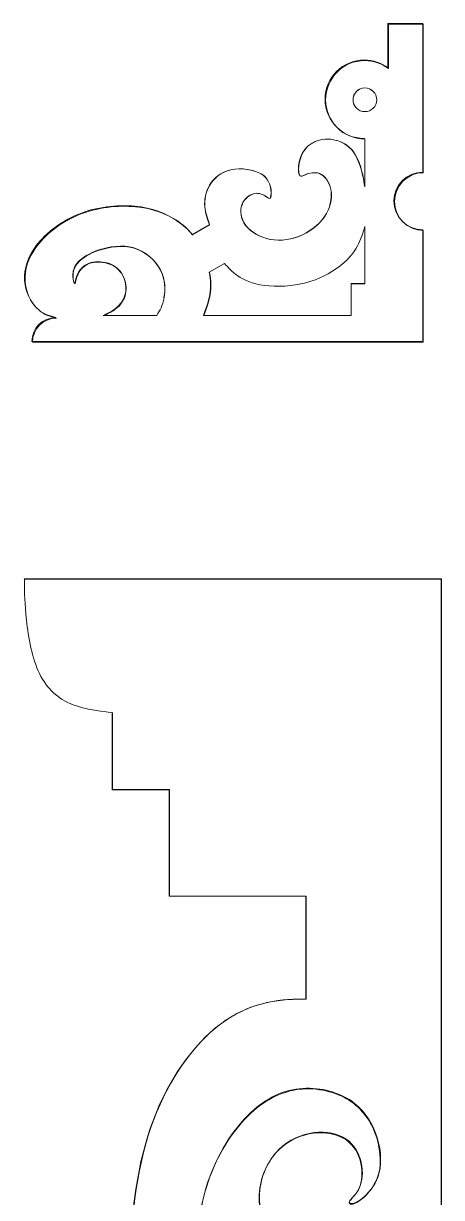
# Model space of a CAD drawing. Header units: centimetres. Extents: x -9.9 to 31.1, y -6.7 to 14.3.
# Drawn here: x 7.18 to 9.27, y 6.61 to 12.47 of the extents above; entities that cross this region are included whole.
import ezdxf

# ---------------------------------------------------------------- set-up
doc = ezdxf.new("R2010")
doc.units = ezdxf.units.CM
doc.header["$MEASUREMENT"] = 0
doc.layers.add('Layer 1', color=7, linetype='Continuous')

msp = doc.modelspace()

# ---------------------------------------------------------------- linework, layer by layer
at = {"layer": 'Layer 1', "lineweight": 9}
msp.add_ellipse((8.882, 12.086), major_axis=(0, 0.059), ratio=1, dxfattribs=at)
for points, knots in [([(8.882, 11.89), (8.882, 11.89), (8.882, 11.652), (8.882, 11.652), (8.882, 11.652), (8.877, 11.688), (8.869, 11.722), (8.861, 11.75), (8.861, 11.75), (8.841, 11.813), (8.815, 11.846), (8.781, 11.866), (8.781, 11.866), (8.747, 11.886), (8.705, 11.894), (8.669, 11.888), (8.669, 11.888), (8.633, 11.882), (8.602, 11.863), (8.583, 11.838), (8.583, 11.838), (8.563, 11.813), (8.555, 11.782), (8.552, 11.757), (8.552, 11.757), (8.549, 11.732), (8.552, 11.713), (8.558, 11.707), (8.558, 11.707), (8.563, 11.7), (8.571, 11.706), (8.588, 11.713), (8.588, 11.713), (8.605, 11.72), (8.632, 11.727), (8.656, 11.718), (8.656, 11.718), (8.68, 11.708), (8.702, 11.682), (8.711, 11.645), (8.711, 11.645), (8.72, 11.608), (8.715, 11.562), (8.691, 11.519), (8.691, 11.519), (8.667, 11.476), (8.622, 11.436), (8.571, 11.412), (8.571, 11.412), (8.52, 11.388), (8.462, 11.38), (8.41, 11.389), (8.41, 11.389), (8.358, 11.399), (8.313, 11.426), (8.287, 11.459), (8.287, 11.459), (8.262, 11.492), (8.257, 11.532), (8.268, 11.562), (8.268, 11.562), (8.279, 11.592), (8.307, 11.613), (8.331, 11.618), (8.331, 11.618), (8.355, 11.623), (8.376, 11.611), (8.388, 11.603), (8.388, 11.603), (8.401, 11.595), (8.405, 11.59), (8.409, 11.595), (8.409, 11.595), (8.413, 11.599), (8.416, 11.613), (8.413, 11.637), (8.413, 11.637), (8.41, 11.661), (8.4, 11.694), (8.364, 11.716), (8.364, 11.716), (8.327, 11.738), (8.263, 11.748), (8.213, 11.737), (8.213, 11.737), (8.163, 11.726), (8.128, 11.695), (8.107, 11.66), (8.107, 11.66), (8.086, 11.625), (8.08, 11.586), (8.083, 11.552), (8.083, 11.552), (8.085, 11.519), (8.096, 11.492), (8.106, 11.464), (8.106, 11.464), (8.106, 11.464), (8.019, 11.414), (8.019, 11.414), (8.019, 11.414), (7.997, 11.441), (7.972, 11.465), (7.94, 11.485), (7.94, 11.485), (7.888, 11.519), (7.819, 11.547), (7.732, 11.555), (7.732, 11.555), (7.645, 11.563), (7.54, 11.552), (7.448, 11.514), (7.448, 11.514), (7.356, 11.476), (7.276, 11.411), (7.231, 11.346), (7.231, 11.346), (7.186, 11.281), (7.176, 11.217), (7.184, 11.163), (7.184, 11.163), (7.193, 11.109), (7.22, 11.065), (7.249, 11.04), (7.249, 11.04), (7.278, 11.014), (7.308, 11.007), (7.338, 10.999), (7.338, 10.999), (7.272, 10.999), (7.218, 10.945), (7.218, 10.879), (7.218, 10.879), (7.218, 10.879), (9.171, 10.879), (9.171, 10.879), (9.171, 10.879), (9.171, 10.879), (9.171, 11.437), (9.171, 11.437), (9.171, 11.437), (9.091, 11.437), (9.027, 11.502), (9.027, 11.581), (9.027, 11.581), (9.027, 11.661), (9.092, 11.725), (9.171, 11.725), (9.171, 11.725), (9.171, 11.725), (9.171, 12.467), (9.171, 12.467), (9.171, 12.467), (9.171, 12.467), (8.997, 12.467), (8.997, 12.467), (8.997, 12.467), (8.997, 12.467), (8.997, 12.245), (8.997, 12.245), (8.997, 12.245), (8.964, 12.27), (8.923, 12.285), (8.879, 12.285), (8.879, 12.285), (8.771, 12.285), (8.683, 12.197), (8.683, 12.089), (8.683, 12.089), (8.683, 11.981), (8.771, 11.893), (8.879, 11.893), (8.879, 11.893), (8.879, 11.893), (8.882, 11.89), (8.882, 11.89)], [0, 0, 0, 0, 0.0222222, 0.0222222, 0.0222222, 0.0222222, 0.0444444, 0.0444444, 0.0444444, 0.0444444, 0.0666667, 0.0666667, 0.0666667, 0.0666667, 0.0888889, 0.0888889, 0.0888889, 0.0888889, 0.1111111, 0.1111111, 0.1111111, 0.1111111, 0.1333333, 0.1333333, 0.1333333, 0.1333333, 0.1555556, 0.1555556, 0.1555556, 0.1555556, 0.1777778, 0.1777778, 0.1777778, 0.1777778, 0.2, 0.2, 0.2, 0.2, 0.2222222, 0.2222222, 0.2222222, 0.2222222, 0.2444444, 0.2444444, 0.2444444, 0.2444444, 0.2666667, 0.2666667, 0.2666667, 0.2666667, 0.2888889, 0.2888889, 0.2888889, 0.2888889, 0.3111111, 0.3111111, 0.3111111, 0.3111111, 0.3333333, 0.3333333, 0.3333333, 0.3333333, 0.3555556, 0.3555556, 0.3555556, 0.3555556, 0.3777778, 0.3777778, 0.3777778, 0.3777778, 0.4, 0.4, 0.4, 0.4, 0.4222222, 0.4222222, 0.4222222, 0.4222222, 0.4444444, 0.4444444, 0.4444444, 0.4444444, 0.4666667, 0.4666667, 0.4666667, 0.4666667, 0.4888889, 0.4888889, 0.4888889, 0.4888889, 0.5111111, 0.5111111, 0.5111111, 0.5111111, 0.5333333, 0.5333333, 0.5333333, 0.5333333, 0.5555556, 0.5555556, 0.5555556, 0.5555556, 0.5777778, 0.5777778, 0.5777778, 0.5777778, 0.6, 0.6, 0.6, 0.6, 0.6222222, 0.6222222, 0.6222222, 0.6222222, 0.6444444, 0.6444444, 0.6444444, 0.6444444, 0.6666667, 0.6666667, 0.6666667, 0.6666667, 0.6888889, 0.6888889, 0.6888889, 0.6888889, 0.7111111, 0.7111111, 0.7111111, 0.7111111, 0.7333333, 0.7333333, 0.7333333, 0.7333333, 0.7555556, 0.7555556, 0.7555556, 0.7555556, 0.7777778, 0.7777778, 0.7777778, 0.7777778, 0.8, 0.8, 0.8, 0.8, 0.8222222, 0.8222222, 0.8222222, 0.8222222, 0.8444444, 0.8444444, 0.8444444, 0.8444444, 0.8666667, 0.8666667, 0.8666667, 0.8666667, 0.8888889, 0.8888889, 0.8888889, 0.8888889, 0.9111111, 0.9111111, 0.9111111, 0.9111111, 0.9333333, 0.9333333, 0.9333333, 0.9333333, 0.9555556, 0.9555556, 0.9555556, 0.9555556, 1, 1, 1, 1]), ([(9.174, 11.722), (9.174, 11.722), (9.174, 12.464), (9.174, 12.464), (9.174, 12.464), (9.174, 12.464), (9, 12.464), (9, 12.464)], [0, 0, 0, 0, 0.3333333, 0.3333333, 0.3333333, 0.3333333, 1, 1, 1, 1]), ([(9, 12.242), (8.967, 12.267), (8.926, 12.282), (8.882, 12.282), (8.882, 12.282), (8.774, 12.282), (8.686, 12.194), (8.686, 12.086), (8.686, 12.086), (8.686, 11.978), (8.774, 11.89), (8.882, 11.89)], [0, 0, 0, 0, 0.25, 0.25, 0.25, 0.25, 0.5, 0.5, 0.5, 0.5, 1, 1, 1, 1]), ([(8.882, 12.145), (8.915, 12.145), (8.941, 12.119), (8.941, 12.086), (8.941, 12.086), (8.941, 12.053), (8.915, 12.027), (8.882, 12.027), (8.882, 12.027), (8.849, 12.027), (8.823, 12.053), (8.823, 12.086), (8.823, 12.086), (8.823, 12.119), (8.849, 12.145), (8.882, 12.145)], [0, 0, 0, 0, 0.2, 0.2, 0.2, 0.2, 0.4, 0.4, 0.4, 0.4, 0.6, 0.6, 0.6, 0.6, 1, 1, 1, 1]), ([(8.881, 11.652), (8.876, 11.688), (8.868, 11.722), (8.86, 11.75), (8.86, 11.75), (8.84, 11.813), (8.814, 11.846), (8.78, 11.866), (8.78, 11.866), (8.746, 11.886), (8.704, 11.894), (8.668, 11.888), (8.668, 11.888), (8.632, 11.882), (8.601, 11.863), (8.582, 11.838), (8.582, 11.838), (8.562, 11.813), (8.554, 11.782), (8.551, 11.757), (8.551, 11.757), (8.548, 11.732), (8.551, 11.713), (8.557, 11.707), (8.557, 11.707), (8.562, 11.7), (8.57, 11.706), (8.587, 11.713), (8.587, 11.713), (8.604, 11.72), (8.631, 11.727), (8.655, 11.718), (8.655, 11.718), (8.679, 11.708), (8.701, 11.682), (8.71, 11.645), (8.71, 11.645), (8.719, 11.608), (8.714, 11.562), (8.69, 11.519), (8.69, 11.519), (8.666, 11.476), (8.621, 11.436), (8.57, 11.412), (8.57, 11.412), (8.519, 11.388), (8.461, 11.38), (8.409, 11.389), (8.409, 11.389), (8.357, 11.399), (8.312, 11.426), (8.286, 11.459), (8.286, 11.459), (8.261, 11.492), (8.256, 11.532), (8.267, 11.562), (8.267, 11.562), (8.278, 11.592), (8.306, 11.613), (8.33, 11.618), (8.33, 11.618), (8.354, 11.623), (8.375, 11.611), (8.387, 11.603), (8.387, 11.603), (8.4, 11.595), (8.404, 11.59), (8.408, 11.595), (8.408, 11.595), (8.412, 11.599), (8.415, 11.613), (8.412, 11.637), (8.412, 11.637), (8.409, 11.661), (8.399, 11.694), (8.363, 11.716), (8.363, 11.716), (8.326, 11.738), (8.262, 11.748), (8.212, 11.737), (8.212, 11.737), (8.162, 11.726), (8.127, 11.695), (8.106, 11.66), (8.106, 11.66), (8.085, 11.625), (8.079, 11.586), (8.082, 11.552), (8.082, 11.552), (8.084, 11.519), (8.095, 11.492), (8.105, 11.464)], [0, 0, 0, 0, 0.0416667, 0.0416667, 0.0416667, 0.0416667, 0.0833333, 0.0833333, 0.0833333, 0.0833333, 0.125, 0.125, 0.125, 0.125, 0.1666667, 0.1666667, 0.1666667, 0.1666667, 0.2083333, 0.2083333, 0.2083333, 0.2083333, 0.25, 0.25, 0.25, 0.25, 0.2916667, 0.2916667, 0.2916667, 0.2916667, 0.3333333, 0.3333333, 0.3333333, 0.3333333, 0.375, 0.375, 0.375, 0.375, 0.4166667, 0.4166667, 0.4166667, 0.4166667, 0.4583333, 0.4583333, 0.4583333, 0.4583333, 0.5, 0.5, 0.5, 0.5, 0.5416667, 0.5416667, 0.5416667, 0.5416667, 0.5833333, 0.5833333, 0.5833333, 0.5833333, 0.625, 0.625, 0.625, 0.625, 0.6666667, 0.6666667, 0.6666667, 0.6666667, 0.7083333, 0.7083333, 0.7083333, 0.7083333, 0.75, 0.75, 0.75, 0.75, 0.7916667, 0.7916667, 0.7916667, 0.7916667, 0.8333333, 0.8333333, 0.8333333, 0.8333333, 0.875, 0.875, 0.875, 0.875, 0.9166667, 0.9166667, 0.9166667, 0.9166667, 1, 1, 1, 1]), ([(9.174, 11.722), (9.094, 11.722), (9.03, 11.657), (9.03, 11.578), (9.03, 11.578), (9.03, 11.498), (9.095, 11.434), (9.174, 11.434)], [0, 0, 0, 0, 0.3333333, 0.3333333, 0.3333333, 0.3333333, 1, 1, 1, 1]), ([(7.341, 10.996), (7.311, 11.004), (7.281, 11.011), (7.252, 11.037), (7.252, 11.037), (7.223, 11.063), (7.195, 11.106), (7.187, 11.16), (7.187, 11.16), (7.178, 11.214), (7.189, 11.278), (7.234, 11.343), (7.234, 11.343), (7.279, 11.408), (7.358, 11.473), (7.451, 11.511), (7.451, 11.511), (7.543, 11.549), (7.649, 11.56), (7.735, 11.552), (7.735, 11.552), (7.822, 11.544), (7.89, 11.517), (7.943, 11.482), (7.943, 11.482), (7.974, 11.461), (8, 11.438), (8.022, 11.411)], [0, 0, 0, 0, 0.125, 0.125, 0.125, 0.125, 0.25, 0.25, 0.25, 0.25, 0.375, 0.375, 0.375, 0.375, 0.5, 0.5, 0.5, 0.5, 0.625, 0.625, 0.625, 0.625, 0.75, 0.75, 0.75, 0.75, 1, 1, 1, 1]), ([(7.221, 10.876), (7.221, 10.876), (9.174, 10.876), (9.174, 10.876), (9.174, 10.876), (9.174, 10.876), (9.174, 11.434), (9.174, 11.434)], [0, 0, 0, 0, 0.3333333, 0.3333333, 0.3333333, 0.3333333, 1, 1, 1, 1]), ([(8.181, 11.269), (8.199, 11.248), (8.217, 11.228), (8.247, 11.207), (8.247, 11.207), (8.277, 11.187), (8.319, 11.167), (8.38, 11.159), (8.38, 11.159), (8.441, 11.151), (8.52, 11.155), (8.587, 11.173), (8.587, 11.173), (8.654, 11.19), (8.709, 11.22), (8.751, 11.252), (8.751, 11.252), (8.793, 11.283), (8.822, 11.315), (8.845, 11.357), (8.845, 11.357), (8.86, 11.384), (8.873, 11.416), (8.881, 11.454), (8.881, 11.454), (8.881, 11.454), (8.881, 11.169), (8.881, 11.169), (8.881, 11.169), (8.881, 11.169), (8.813, 11.169), (8.813, 11.169), (8.813, 11.169), (8.813, 11.169), (8.813, 11.01), (8.813, 11.01), (8.813, 11.01), (8.813, 11.01), (8.075, 11.01), (8.075, 11.01), (8.075, 11.01), (8.094, 11.06), (8.113, 11.109), (8.111, 11.168), (8.111, 11.168), (8.111, 11.186), (8.108, 11.206), (8.104, 11.225), (8.104, 11.225), (8.104, 11.225), (8.18, 11.269), (8.18, 11.269), (8.18, 11.269), (8.18, 11.269), (8.181, 11.269), (8.181, 11.269)], [0, 0, 0, 0, 0.0666667, 0.0666667, 0.0666667, 0.0666667, 0.1333333, 0.1333333, 0.1333333, 0.1333333, 0.2, 0.2, 0.2, 0.2, 0.2666667, 0.2666667, 0.2666667, 0.2666667, 0.3333333, 0.3333333, 0.3333333, 0.3333333, 0.4, 0.4, 0.4, 0.4, 0.4666667, 0.4666667, 0.4666667, 0.4666667, 0.5333333, 0.5333333, 0.5333333, 0.5333333, 0.6, 0.6, 0.6, 0.6, 0.6666667, 0.6666667, 0.6666667, 0.6666667, 0.7333333, 0.7333333, 0.7333333, 0.7333333, 0.8, 0.8, 0.8, 0.8, 0.8666667, 0.8666667, 0.8666667, 0.8666667, 1, 1, 1, 1]), ([(8.181, 11.269), (8.199, 11.248), (8.217, 11.228), (8.247, 11.207), (8.247, 11.207), (8.277, 11.187), (8.319, 11.167), (8.38, 11.159), (8.38, 11.159), (8.441, 11.151), (8.52, 11.155), (8.587, 11.173), (8.587, 11.173), (8.654, 11.19), (8.709, 11.22), (8.751, 11.252), (8.751, 11.252), (8.793, 11.283), (8.822, 11.315), (8.845, 11.357), (8.845, 11.357), (8.86, 11.384), (8.873, 11.416), (8.881, 11.454)], [0, 0, 0, 0, 0.1428571, 0.1428571, 0.1428571, 0.1428571, 0.2857143, 0.2857143, 0.2857143, 0.2857143, 0.4285714, 0.4285714, 0.4285714, 0.4285714, 0.5714286, 0.5714286, 0.5714286, 0.5714286, 0.7142857, 0.7142857, 0.7142857, 0.7142857, 1, 1, 1, 1]), ([(7.879, 11.097), (7.872, 11.059), (7.857, 11.034), (7.842, 11.009), (7.842, 11.009), (7.842, 11.009), (7.574, 11.009), (7.574, 11.009), (7.574, 11.009), (7.585, 11.014), (7.596, 11.019), (7.611, 11.028), (7.611, 11.028), (7.626, 11.036), (7.644, 11.048), (7.66, 11.067), (7.66, 11.067), (7.675, 11.086), (7.688, 11.112), (7.688, 11.142), (7.688, 11.142), (7.689, 11.172), (7.678, 11.206), (7.659, 11.23), (7.659, 11.23), (7.64, 11.254), (7.614, 11.268), (7.583, 11.274), (7.583, 11.274), (7.553, 11.28), (7.518, 11.278), (7.494, 11.266), (7.494, 11.266), (7.469, 11.254), (7.454, 11.232), (7.446, 11.215), (7.446, 11.215), (7.438, 11.198), (7.437, 11.184), (7.435, 11.177), (7.435, 11.177), (7.433, 11.169), (7.431, 11.168), (7.428, 11.175), (7.428, 11.175), (7.425, 11.182), (7.422, 11.199), (7.423, 11.217), (7.423, 11.217), (7.424, 11.235), (7.431, 11.256), (7.45, 11.277), (7.45, 11.277), (7.47, 11.298), (7.503, 11.32), (7.553, 11.337), (7.553, 11.337), (7.603, 11.353), (7.67, 11.364), (7.728, 11.347), (7.728, 11.347), (7.786, 11.33), (7.835, 11.285), (7.86, 11.237), (7.86, 11.237), (7.885, 11.189), (7.886, 11.137), (7.878, 11.099), (7.878, 11.099), (7.878, 11.099), (7.879, 11.097), (7.879, 11.097)], [0, 0, 0, 0, 0.0526316, 0.0526316, 0.0526316, 0.0526316, 0.1052632, 0.1052632, 0.1052632, 0.1052632, 0.1578947, 0.1578947, 0.1578947, 0.1578947, 0.2105263, 0.2105263, 0.2105263, 0.2105263, 0.2631579, 0.2631579, 0.2631579, 0.2631579, 0.3157895, 0.3157895, 0.3157895, 0.3157895, 0.3684211, 0.3684211, 0.3684211, 0.3684211, 0.4210526, 0.4210526, 0.4210526, 0.4210526, 0.4736842, 0.4736842, 0.4736842, 0.4736842, 0.5263158, 0.5263158, 0.5263158, 0.5263158, 0.5789474, 0.5789474, 0.5789474, 0.5789474, 0.6315789, 0.6315789, 0.6315789, 0.6315789, 0.6842105, 0.6842105, 0.6842105, 0.6842105, 0.7368421, 0.7368421, 0.7368421, 0.7368421, 0.7894737, 0.7894737, 0.7894737, 0.7894737, 0.8421053, 0.8421053, 0.8421053, 0.8421053, 0.8947368, 0.8947368, 0.8947368, 0.8947368, 1, 1, 1, 1]), ([(7.842, 11.009), (7.857, 11.034), (7.872, 11.059), (7.879, 11.097), (7.879, 11.097), (7.886, 11.135), (7.885, 11.187), (7.861, 11.235), (7.861, 11.235), (7.836, 11.283), (7.787, 11.328), (7.729, 11.345), (7.729, 11.345), (7.671, 11.362), (7.604, 11.352), (7.554, 11.335), (7.554, 11.335), (7.504, 11.319), (7.471, 11.296), (7.451, 11.275), (7.451, 11.275), (7.431, 11.254), (7.425, 11.233), (7.424, 11.215), (7.424, 11.215), (7.423, 11.197), (7.426, 11.18), (7.429, 11.173), (7.429, 11.173), (7.432, 11.166), (7.434, 11.168), (7.436, 11.175), (7.436, 11.175), (7.438, 11.183), (7.439, 11.196), (7.447, 11.213), (7.447, 11.213), (7.455, 11.23), (7.471, 11.252), (7.495, 11.264), (7.495, 11.264), (7.52, 11.276), (7.554, 11.279), (7.584, 11.272), (7.584, 11.272), (7.614, 11.266), (7.641, 11.251), (7.66, 11.228), (7.66, 11.228), (7.679, 11.204), (7.69, 11.17), (7.689, 11.14), (7.689, 11.14), (7.688, 11.11), (7.676, 11.083), (7.661, 11.065), (7.661, 11.065), (7.646, 11.046), (7.627, 11.035), (7.612, 11.026), (7.612, 11.026), (7.597, 11.018), (7.586, 11.012), (7.575, 11.007)], [0, 0, 0, 0, 0.0588235, 0.0588235, 0.0588235, 0.0588235, 0.1176471, 0.1176471, 0.1176471, 0.1176471, 0.1764706, 0.1764706, 0.1764706, 0.1764706, 0.2352941, 0.2352941, 0.2352941, 0.2352941, 0.2941176, 0.2941176, 0.2941176, 0.2941176, 0.3529412, 0.3529412, 0.3529412, 0.3529412, 0.4117647, 0.4117647, 0.4117647, 0.4117647, 0.4705882, 0.4705882, 0.4705882, 0.4705882, 0.5294118, 0.5294118, 0.5294118, 0.5294118, 0.5882353, 0.5882353, 0.5882353, 0.5882353, 0.6470588, 0.6470588, 0.6470588, 0.6470588, 0.7058824, 0.7058824, 0.7058824, 0.7058824, 0.7647059, 0.7647059, 0.7647059, 0.7647059, 0.8235294, 0.8235294, 0.8235294, 0.8235294, 0.8823529, 0.8823529, 0.8823529, 0.8823529, 1, 1, 1, 1]), ([(8.106, 11.224), (8.11, 11.204), (8.112, 11.185), (8.113, 11.167), (8.113, 11.167), (8.114, 11.108), (8.096, 11.058), (8.077, 11.009)], [0, 0, 0, 0, 0.3333333, 0.3333333, 0.3333333, 0.3333333, 1, 1, 1, 1]), ([(8.075, 11.009), (8.075, 11.009), (8.813, 11.009), (8.813, 11.009), (8.813, 11.009), (8.813, 11.009), (8.813, 11.168), (8.813, 11.168)], [0, 0, 0, 0, 0.3333333, 0.3333333, 0.3333333, 0.3333333, 1, 1, 1, 1]), ([(7.181, 9.695), (7.181, 9.646), (7.181, 9.596), (7.188, 9.518), (7.188, 9.518), (7.195, 9.44), (7.21, 9.333), (7.243, 9.251), (7.243, 9.251), (7.276, 9.169), (7.328, 9.112), (7.394, 9.079), (7.394, 9.079), (7.46, 9.046), (7.54, 9.036), (7.62, 9.026), (7.62, 9.026), (7.62, 9.026), (7.62, 8.642), (7.62, 8.642), (7.62, 8.642), (7.62, 8.642), (7.904, 8.642), (7.904, 8.642), (7.904, 8.642), (7.904, 8.642), (7.904, 8.11), (7.904, 8.11), (7.904, 8.11), (7.904, 8.11), (8.587, 8.11), (8.587, 8.11), (8.587, 8.11), (8.587, 8.11), (8.587, 7.596), (8.587, 7.596), (8.587, 7.596), (8.528, 7.596), (8.469, 7.596), (8.39, 7.578), (8.39, 7.578), (8.311, 7.56), (8.213, 7.524), (8.106, 7.427), (8.106, 7.427), (7.999, 7.329), (7.885, 7.169), (7.811, 6.955), (7.811, 6.955), (7.737, 6.741), (7.704, 6.472), (7.711, 6.206), (7.711, 6.206), (7.718, 5.94), (7.765, 5.676), (7.836, 5.475), (7.836, 5.475), (7.907, 5.274), (8.004, 5.135), (8.088, 5.035), (8.088, 5.035), (8.173, 4.936), (8.247, 4.877), (8.303, 4.839), (8.303, 4.839), (8.359, 4.801), (8.397, 4.784), (8.435, 4.766), (8.435, 4.766), (8.424, 4.814), (8.413, 4.862), (8.431, 4.913), (8.431, 4.913), (8.449, 4.963), (8.498, 5.016), (8.554, 5.024), (8.554, 5.024), (8.611, 5.031), (8.676, 4.993), (8.736, 4.897), (8.736, 4.897), (8.796, 4.801), (8.852, 4.647), (8.879, 4.33), (8.879, 4.33), (8.906, 4.013), (8.905, 3.533), (8.904, 3.052), (8.904, 3.052), (8.904, 3.052), (8.904, 3.044), (8.904, 3.044), (8.904, 3.044), (8.904, 3.044), (8.751, 3.044), (8.751, 3.044), (8.751, 3.044), (8.751, 3.044), (8.751, 2.885), (8.751, 2.885), (8.751, 2.885), (8.592, 2.885), (8.463, 2.756), (8.463, 2.597), (8.463, 2.597), (8.463, 2.438), (8.592, 2.309), (8.751, 2.309), (8.751, 2.309), (8.751, 2.309), (8.751, 2.15), (8.751, 2.15), (8.751, 2.15), (8.751, 2.15), (8.904, 2.15), (8.904, 2.15), (8.904, 2.15), (8.904, 2.15), (8.904, 1.689), (8.904, 1.689), (8.904, 1.689), (8.828, 1.689), (8.752, 1.689), (8.686, 1.678), (8.686, 1.678), (8.621, 1.667), (8.567, 1.645), (8.53, 1.609), (8.53, 1.609), (8.493, 1.573), (8.473, 1.524), (8.465, 1.477), (8.465, 1.477), (8.456, 1.43), (8.459, 1.384), (8.476, 1.343), (8.476, 1.343), (8.493, 1.302), (8.525, 1.267), (8.562, 1.246), (8.562, 1.246), (8.598, 1.226), (8.639, 1.221), (8.68, 1.216), (8.68, 1.216), (8.68, 1.216), (8.68, 1.053), (8.68, 1.053), (8.68, 1.053), (8.731, 1.031), (8.782, 1.009), (8.815, 0.968), (8.815, 0.968), (8.847, 0.927), (8.861, 0.868), (8.873, 0.781), (8.873, 0.781), (8.885, 0.694), (8.895, 0.578), (8.906, 0.462), (8.906, 0.462), (8.906, 0.462), (8.906, -0.772), (8.906, -0.772), (8.906, -0.772), (8.906, -0.772), (8.783, -0.772), (8.783, -0.772), (8.783, -0.772), (8.783, -0.673), (8.783, -0.575), (8.769, -0.5), (8.769, -0.5), (8.755, -0.425), (8.728, -0.375), (8.691, -0.355), (8.691, -0.355), (8.654, -0.335), (8.607, -0.345), (8.561, -0.377), (8.561, -0.377), (8.515, -0.409), (8.469, -0.463), (8.431, -0.556), (8.431, -0.556), (8.393, -0.648), (8.362, -0.779), (8.361, -0.938), (8.361, -0.938), (8.36, -1.097), (8.39, -1.284), (8.423, -1.454), (8.423, -1.454), (8.456, -1.624), (8.493, -1.777), (8.497, -1.909), (8.497, -1.909), (8.501, -2.041), (8.471, -2.153), (8.44, -2.225), (8.44, -2.225), (8.409, -2.296), (8.375, -2.327), (8.343, -2.358), (8.343, -2.358), (8.31, -2.389), (8.278, -2.42), (8.28, -2.445), (8.28, -2.445), (8.281, -2.47), (8.316, -2.49), (8.359, -2.5), (8.359, -2.5), (8.403, -2.51), (8.456, -2.51), (8.507, -2.487), (8.507, -2.487), (8.559, -2.464), (8.609, -2.419), (8.651, -2.352), (8.651, -2.352), (8.693, -2.286), (8.726, -2.198), (8.748, -2.101), (8.748, -2.101), (8.77, -2.004), (8.781, -1.897), (8.785, -1.819), (8.785, -1.819), (8.789, -1.741), (8.785, -1.693), (8.781, -1.645), (8.781, -1.645), (8.781, -1.645), (8.904, -1.645), (8.904, -1.645), (8.904, -1.645), (8.904, -1.645), (8.904, -3.045), (8.904, -3.045), (8.904, -3.045), (8.904, -3.045), (8.751, -3.045), (8.751, -3.045), (8.751, -3.045), (8.751, -3.045), (8.751, -3.204), (8.751, -3.204), (8.751, -3.204), (8.592, -3.204), (8.463, -3.333), (8.463, -3.492), (8.463, -3.492), (8.463, -3.571), (8.495, -3.642), (8.546, -3.694), (8.546, -3.694), (8.606, -3.762), (8.666, -3.83), (8.721, -3.913), (8.721, -3.913), (8.776, -3.996), (8.827, -4.093), (8.857, -4.202), (8.857, -4.202), (8.887, -4.311), (8.896, -4.432), (8.905, -4.552), (8.905, -4.552), (8.905, -4.552), (8.905, -5.114), (8.905, -5.114), (8.905, -5.114), (8.905, -5.114), (9.263, -5.114), (9.263, -5.114), (9.263, -5.114), (9.263, -5.114), (9.263, 9.693), (9.263, 9.693), (9.263, 9.693), (9.263, 9.693), (7.179, 9.693), (7.179, 9.693), (7.179, 9.693), (7.179, 9.693), (7.181, 9.695), (7.181, 9.695)], [0, 0, 0, 0, 0.0136986, 0.0136986, 0.0136986, 0.0136986, 0.0273973, 0.0273973, 0.0273973, 0.0273973, 0.0410959, 0.0410959, 0.0410959, 0.0410959, 0.0547945, 0.0547945, 0.0547945, 0.0547945, 0.0684932, 0.0684932, 0.0684932, 0.0684932, 0.0821918, 0.0821918, 0.0821918, 0.0821918, 0.0958904, 0.0958904, 0.0958904, 0.0958904, 0.109589, 0.109589, 0.109589, 0.109589, 0.1232877, 0.1232877, 0.1232877, 0.1232877, 0.1369863, 0.1369863, 0.1369863, 0.1369863, 0.1506849, 0.1506849, 0.1506849, 0.1506849, 0.1643836, 0.1643836, 0.1643836, 0.1643836, 0.1780822, 0.1780822, 0.1780822, 0.1780822, 0.1917808, 0.1917808, 0.1917808, 0.1917808, 0.2054795, 0.2054795, 0.2054795, 0.2054795, 0.2191781, 0.2191781, 0.2191781, 0.2191781, 0.2328767, 0.2328767, 0.2328767, 0.2328767, 0.2465753, 0.2465753, 0.2465753, 0.2465753, 0.260274, 0.260274, 0.260274, 0.260274, 0.2739726, 0.2739726, 0.2739726, 0.2739726, 0.2876712, 0.2876712, 0.2876712, 0.2876712, 0.3013699, 0.3013699, 0.3013699, 0.3013699, 0.3150685, 0.3150685, 0.3150685, 0.3150685, 0.3287671, 0.3287671, 0.3287671, 0.3287671, 0.3424658, 0.3424658, 0.3424658, 0.3424658, 0.3561644, 0.3561644, 0.3561644, 0.3561644, 0.369863, 0.369863, 0.369863, 0.369863, 0.3835616, 0.3835616, 0.3835616, 0.3835616, 0.3972603, 0.3972603, 0.3972603, 0.3972603, 0.4109589, 0.4109589, 0.4109589, 0.4109589, 0.4246575, 0.4246575, 0.4246575, 0.4246575, 0.4383562, 0.4383562, 0.4383562, 0.4383562, 0.4520548, 0.4520548, 0.4520548, 0.4520548, 0.4657534, 0.4657534, 0.4657534, 0.4657534, 0.4794521, 0.4794521, 0.4794521, 0.4794521, 0.4931507, 0.4931507, 0.4931507, 0.4931507, 0.5068493, 0.5068493, 0.5068493, 0.5068493, 0.5205479, 0.5205479, 0.5205479, 0.5205479, 0.5342466, 0.5342466, 0.5342466, 0.5342466, 0.5479452, 0.5479452, 0.5479452, 0.5479452, 0.5616438, 0.5616438, 0.5616438, 0.5616438, 0.5753425, 0.5753425, 0.5753425, 0.5753425, 0.5890411, 0.5890411, 0.5890411, 0.5890411, 0.6027397, 0.6027397, 0.6027397, 0.6027397, 0.6164384, 0.6164384, 0.6164384, 0.6164384, 0.630137, 0.630137, 0.630137, 0.630137, 0.6438356, 0.6438356, 0.6438356, 0.6438356, 0.6575342, 0.6575342, 0.6575342, 0.6575342, 0.6712329, 0.6712329, 0.6712329, 0.6712329, 0.6849315, 0.6849315, 0.6849315, 0.6849315, 0.6986301, 0.6986301, 0.6986301, 0.6986301, 0.7123288, 0.7123288, 0.7123288, 0.7123288, 0.7260274, 0.7260274, 0.7260274, 0.7260274, 0.739726, 0.739726, 0.739726, 0.739726, 0.7534247, 0.7534247, 0.7534247, 0.7534247, 0.7671233, 0.7671233, 0.7671233, 0.7671233, 0.7808219, 0.7808219, 0.7808219, 0.7808219, 0.7945205, 0.7945205, 0.7945205, 0.7945205, 0.8082192, 0.8082192, 0.8082192, 0.8082192, 0.8219178, 0.8219178, 0.8219178, 0.8219178, 0.8356164, 0.8356164, 0.8356164, 0.8356164, 0.8493151, 0.8493151, 0.8493151, 0.8493151, 0.8630137, 0.8630137, 0.8630137, 0.8630137, 0.8767123, 0.8767123, 0.8767123, 0.8767123, 0.890411, 0.890411, 0.890411, 0.890411, 0.9041096, 0.9041096, 0.9041096, 0.9041096, 0.9178082, 0.9178082, 0.9178082, 0.9178082, 0.9315068, 0.9315068, 0.9315068, 0.9315068, 0.9452055, 0.9452055, 0.9452055, 0.9452055, 0.9589041, 0.9589041, 0.9589041, 0.9589041, 0.9726027, 0.9726027, 0.9726027, 0.9726027, 1, 1, 1, 1]), ([(7.181, 9.695), (7.181, 9.695), (9.265, 9.695), (9.265, 9.695), (9.265, 9.695), (9.265, 9.695), (9.265, -5.111), (9.265, -5.111), (9.265, -5.111), (9.265, -5.111), (8.906, -5.111), (8.906, -5.111)], [0, 0, 0, 0, 0.25, 0.25, 0.25, 0.25, 0.5, 0.5, 0.5, 0.5, 1, 1, 1, 1]), ([(7.181, 9.695), (7.181, 9.646), (7.181, 9.596), (7.188, 9.518), (7.188, 9.518), (7.195, 9.44), (7.21, 9.333), (7.243, 9.251), (7.243, 9.251), (7.276, 9.169), (7.328, 9.112), (7.394, 9.079), (7.394, 9.079), (7.46, 9.046), (7.54, 9.036), (7.62, 9.026)], [0, 0, 0, 0, 0.2, 0.2, 0.2, 0.2, 0.4, 0.4, 0.4, 0.4, 0.6, 0.6, 0.6, 0.6, 1, 1, 1, 1]), ([(7.621, 9.027), (7.621, 9.027), (7.621, 8.643), (7.621, 8.643), (7.621, 8.643), (7.621, 8.643), (7.905, 8.643), (7.905, 8.643), (7.905, 8.643), (7.905, 8.643), (7.905, 8.111), (7.905, 8.111), (7.905, 8.111), (7.905, 8.111), (8.589, 8.111), (8.589, 8.111), (8.589, 8.111), (8.589, 8.111), (8.589, 7.597), (8.589, 7.597)], [0, 0, 0, 0, 0.1666667, 0.1666667, 0.1666667, 0.1666667, 0.3333333, 0.3333333, 0.3333333, 0.3333333, 0.5, 0.5, 0.5, 0.5, 0.6666667, 0.6666667, 0.6666667, 0.6666667, 1, 1, 1, 1]), ([(8.589, 7.597), (8.53, 7.597), (8.471, 7.597), (8.392, 7.579), (8.392, 7.579), (8.313, 7.561), (8.215, 7.525), (8.108, 7.428), (8.108, 7.428), (8.001, 7.33), (7.887, 7.17), (7.813, 6.956), (7.813, 6.956), (7.739, 6.742), (7.706, 6.473), (7.713, 6.207), (7.713, 6.207), (7.72, 5.941), (7.767, 5.677), (7.838, 5.476), (7.838, 5.476), (7.909, 5.275), (8.006, 5.136), (8.09, 5.036), (8.09, 5.036), (8.175, 4.937), (8.249, 4.878), (8.305, 4.84), (8.305, 4.84), (8.361, 4.802), (8.399, 4.785), (8.437, 4.767), (8.437, 4.767), (8.426, 4.815), (8.415, 4.863), (8.433, 4.914), (8.433, 4.914), (8.451, 4.964), (8.5, 5.017), (8.556, 5.025), (8.556, 5.025), (8.613, 5.032), (8.678, 4.994), (8.738, 4.898), (8.738, 4.898), (8.798, 4.802), (8.854, 4.648), (8.881, 4.331), (8.881, 4.331), (8.908, 4.014), (8.907, 3.534), (8.906, 3.053)], [0, 0, 0, 0, 0.0714286, 0.0714286, 0.0714286, 0.0714286, 0.1428571, 0.1428571, 0.1428571, 0.1428571, 0.2142857, 0.2142857, 0.2142857, 0.2142857, 0.2857143, 0.2857143, 0.2857143, 0.2857143, 0.3571429, 0.3571429, 0.3571429, 0.3571429, 0.4285714, 0.4285714, 0.4285714, 0.4285714, 0.5, 0.5, 0.5, 0.5, 0.5714286, 0.5714286, 0.5714286, 0.5714286, 0.6428571, 0.6428571, 0.6428571, 0.6428571, 0.7142857, 0.7142857, 0.7142857, 0.7142857, 0.7857143, 0.7857143, 0.7857143, 0.7857143, 0.8571429, 0.8571429, 0.8571429, 0.8571429, 1, 1, 1, 1]), ([(8.501, 7.137), (8.591, 7.16), (8.689, 7.147), (8.763, 7.113), (8.763, 7.113), (8.837, 7.079), (8.889, 7.022), (8.921, 6.955), (8.921, 6.955), (8.953, 6.888), (8.965, 6.81), (8.956, 6.75), (8.956, 6.75), (8.947, 6.69), (8.916, 6.647), (8.888, 6.618), (8.888, 6.618), (8.86, 6.59), (8.836, 6.576), (8.82, 6.573), (8.82, 6.573), (8.805, 6.57), (8.798, 6.577), (8.807, 6.59), (8.807, 6.59), (8.816, 6.603), (8.839, 6.621), (8.853, 6.653), (8.853, 6.653), (8.867, 6.685), (8.872, 6.731), (8.862, 6.776), (8.862, 6.776), (8.852, 6.822), (8.828, 6.867), (8.786, 6.895), (8.786, 6.895), (8.745, 6.923), (8.687, 6.934), (8.626, 6.927), (8.626, 6.927), (8.565, 6.92), (8.501, 6.894), (8.449, 6.841), (8.449, 6.841), (8.397, 6.789), (8.358, 6.71), (8.354, 6.621), (8.354, 6.621), (8.35, 6.532), (8.381, 6.432), (8.445, 6.362), (8.445, 6.362), (8.51, 6.292), (8.608, 6.253), (8.696, 6.247), (8.696, 6.247), (8.783, 6.241), (8.86, 6.27), (8.915, 6.306), (8.915, 6.306), (8.97, 6.342), (9.003, 6.385), (9.037, 6.429), (9.037, 6.429), (9.037, 6.429), (9.037, 5.083), (9.037, 5.083), (9.037, 5.083), (9.008, 5.147), (8.98, 5.211), (8.93, 5.271), (8.93, 5.271), (8.88, 5.331), (8.809, 5.386), (8.721, 5.412), (8.721, 5.412), (8.633, 5.438), (8.528, 5.434), (8.45, 5.416), (8.45, 5.416), (8.372, 5.398), (8.32, 5.366), (8.268, 5.334), (8.268, 5.334), (8.247, 5.371), (8.226, 5.408), (8.198, 5.47), (8.198, 5.47), (8.17, 5.532), (8.134, 5.62), (8.105, 5.737), (8.105, 5.737), (8.076, 5.854), (8.054, 6.001), (8.045, 6.153), (8.045, 6.153), (8.036, 6.306), (8.039, 6.465), (8.075, 6.606), (8.075, 6.606), (8.11, 6.748), (8.177, 6.872), (8.252, 6.963), (8.252, 6.963), (8.327, 7.054), (8.411, 7.112), (8.501, 7.135), (8.501, 7.135), (8.501, 7.135), (8.501, 7.137), (8.501, 7.137)], [0, 0, 0, 0, 0.0344828, 0.0344828, 0.0344828, 0.0344828, 0.0689655, 0.0689655, 0.0689655, 0.0689655, 0.1034483, 0.1034483, 0.1034483, 0.1034483, 0.137931, 0.137931, 0.137931, 0.137931, 0.1724138, 0.1724138, 0.1724138, 0.1724138, 0.2068966, 0.2068966, 0.2068966, 0.2068966, 0.2413793, 0.2413793, 0.2413793, 0.2413793, 0.2758621, 0.2758621, 0.2758621, 0.2758621, 0.3103448, 0.3103448, 0.3103448, 0.3103448, 0.3448276, 0.3448276, 0.3448276, 0.3448276, 0.3793103, 0.3793103, 0.3793103, 0.3793103, 0.4137931, 0.4137931, 0.4137931, 0.4137931, 0.4482759, 0.4482759, 0.4482759, 0.4482759, 0.4827586, 0.4827586, 0.4827586, 0.4827586, 0.5172414, 0.5172414, 0.5172414, 0.5172414, 0.5517241, 0.5517241, 0.5517241, 0.5517241, 0.5862069, 0.5862069, 0.5862069, 0.5862069, 0.6206897, 0.6206897, 0.6206897, 0.6206897, 0.6551724, 0.6551724, 0.6551724, 0.6551724, 0.6896552, 0.6896552, 0.6896552, 0.6896552, 0.7241379, 0.7241379, 0.7241379, 0.7241379, 0.7586207, 0.7586207, 0.7586207, 0.7586207, 0.7931034, 0.7931034, 0.7931034, 0.7931034, 0.8275862, 0.8275862, 0.8275862, 0.8275862, 0.862069, 0.862069, 0.862069, 0.862069, 0.8965517, 0.8965517, 0.8965517, 0.8965517, 0.9310345, 0.9310345, 0.9310345, 0.9310345, 1, 1, 1, 1]), ([(9.039, 6.432), (9.005, 6.388), (8.972, 6.345), (8.917, 6.309), (8.917, 6.309), (8.862, 6.273), (8.786, 6.245), (8.698, 6.25), (8.698, 6.25), (8.611, 6.256), (8.512, 6.295), (8.447, 6.365), (8.447, 6.365), (8.382, 6.435), (8.352, 6.534), (8.356, 6.624), (8.356, 6.624), (8.36, 6.713), (8.4, 6.792), (8.451, 6.844), (8.451, 6.844), (8.503, 6.896), (8.567, 6.922), (8.628, 6.93), (8.628, 6.93), (8.689, 6.937), (8.747, 6.926), (8.788, 6.898), (8.788, 6.898), (8.829, 6.87), (8.854, 6.824), (8.864, 6.779), (8.864, 6.779), (8.874, 6.733), (8.869, 6.688), (8.855, 6.656), (8.855, 6.656), (8.841, 6.624), (8.817, 6.605), (8.809, 6.593), (8.809, 6.593), (8.8, 6.58), (8.807, 6.573), (8.822, 6.576), (8.822, 6.576), (8.837, 6.579), (8.862, 6.593), (8.89, 6.621), (8.89, 6.621), (8.918, 6.649), (8.949, 6.692), (8.958, 6.753), (8.958, 6.753), (8.967, 6.813), (8.955, 6.891), (8.923, 6.958), (8.923, 6.958), (8.891, 7.025), (8.839, 7.082), (8.765, 7.116), (8.765, 7.116), (8.69, 7.15), (8.593, 7.163), (8.503, 7.14), (8.503, 7.14), (8.412, 7.117), (8.329, 7.059), (8.254, 6.968), (8.254, 6.968), (8.179, 6.877), (8.112, 6.753), (8.077, 6.611), (8.077, 6.611), (8.042, 6.469), (8.038, 6.31), (8.047, 6.158), (8.047, 6.158), (8.056, 6.005), (8.078, 5.859), (8.107, 5.742), (8.107, 5.742), (8.136, 5.625), (8.172, 5.538), (8.2, 5.475), (8.2, 5.475), (8.228, 5.413), (8.249, 5.376), (8.27, 5.339), (8.27, 5.339), (8.322, 5.371), (8.373, 5.403), (8.452, 5.421), (8.452, 5.421), (8.53, 5.439), (8.635, 5.443), (8.723, 5.417), (8.723, 5.417), (8.811, 5.391), (8.883, 5.336), (8.932, 5.276), (8.932, 5.276), (8.982, 5.216), (9.011, 5.152), (9.039, 5.088)], [0, 0, 0, 0, 0.037037, 0.037037, 0.037037, 0.037037, 0.0740741, 0.0740741, 0.0740741, 0.0740741, 0.1111111, 0.1111111, 0.1111111, 0.1111111, 0.1481481, 0.1481481, 0.1481481, 0.1481481, 0.1851852, 0.1851852, 0.1851852, 0.1851852, 0.2222222, 0.2222222, 0.2222222, 0.2222222, 0.2592593, 0.2592593, 0.2592593, 0.2592593, 0.2962963, 0.2962963, 0.2962963, 0.2962963, 0.3333333, 0.3333333, 0.3333333, 0.3333333, 0.3703704, 0.3703704, 0.3703704, 0.3703704, 0.4074074, 0.4074074, 0.4074074, 0.4074074, 0.4444444, 0.4444444, 0.4444444, 0.4444444, 0.4814815, 0.4814815, 0.4814815, 0.4814815, 0.5185185, 0.5185185, 0.5185185, 0.5185185, 0.5555556, 0.5555556, 0.5555556, 0.5555556, 0.5925926, 0.5925926, 0.5925926, 0.5925926, 0.6296296, 0.6296296, 0.6296296, 0.6296296, 0.6666667, 0.6666667, 0.6666667, 0.6666667, 0.7037037, 0.7037037, 0.7037037, 0.7037037, 0.7407407, 0.7407407, 0.7407407, 0.7407407, 0.7777778, 0.7777778, 0.7777778, 0.7777778, 0.8148148, 0.8148148, 0.8148148, 0.8148148, 0.8518519, 0.8518519, 0.8518519, 0.8518519, 0.8888889, 0.8888889, 0.8888889, 0.8888889, 0.9259259, 0.9259259, 0.9259259, 0.9259259, 1, 1, 1, 1])]:
    msp.add_open_spline(points, degree=3, knots=knots, dxfattribs=at)
for points in [[(9, 12.242), (9, 12.242), (9, 12.464), (9, 12.464)], [(8.882, 11.89), (8.882, 11.89), (8.882, 11.652), (8.882, 11.652)], [(8.02, 11.412), (8.02, 11.412), (8.107, 11.462), (8.107, 11.462)], [(8.882, 11.454), (8.882, 11.454), (8.882, 11.169), (8.882, 11.169)], [(8.104, 11.225), (8.104, 11.225), (8.181, 11.269), (8.181, 11.269)], [(8.813, 11.168), (8.813, 11.168), (8.882, 11.168), (8.882, 11.168)], [(7.221, 10.876), (7.221, 10.942), (7.275, 10.996), (7.341, 10.996)], [(7.574, 11.009), (7.574, 11.009), (7.842, 11.009), (7.842, 11.009)]]:
    msp.add_open_spline(points, degree=3, dxfattribs=at)

doc.saveas('drawing.dxf')
